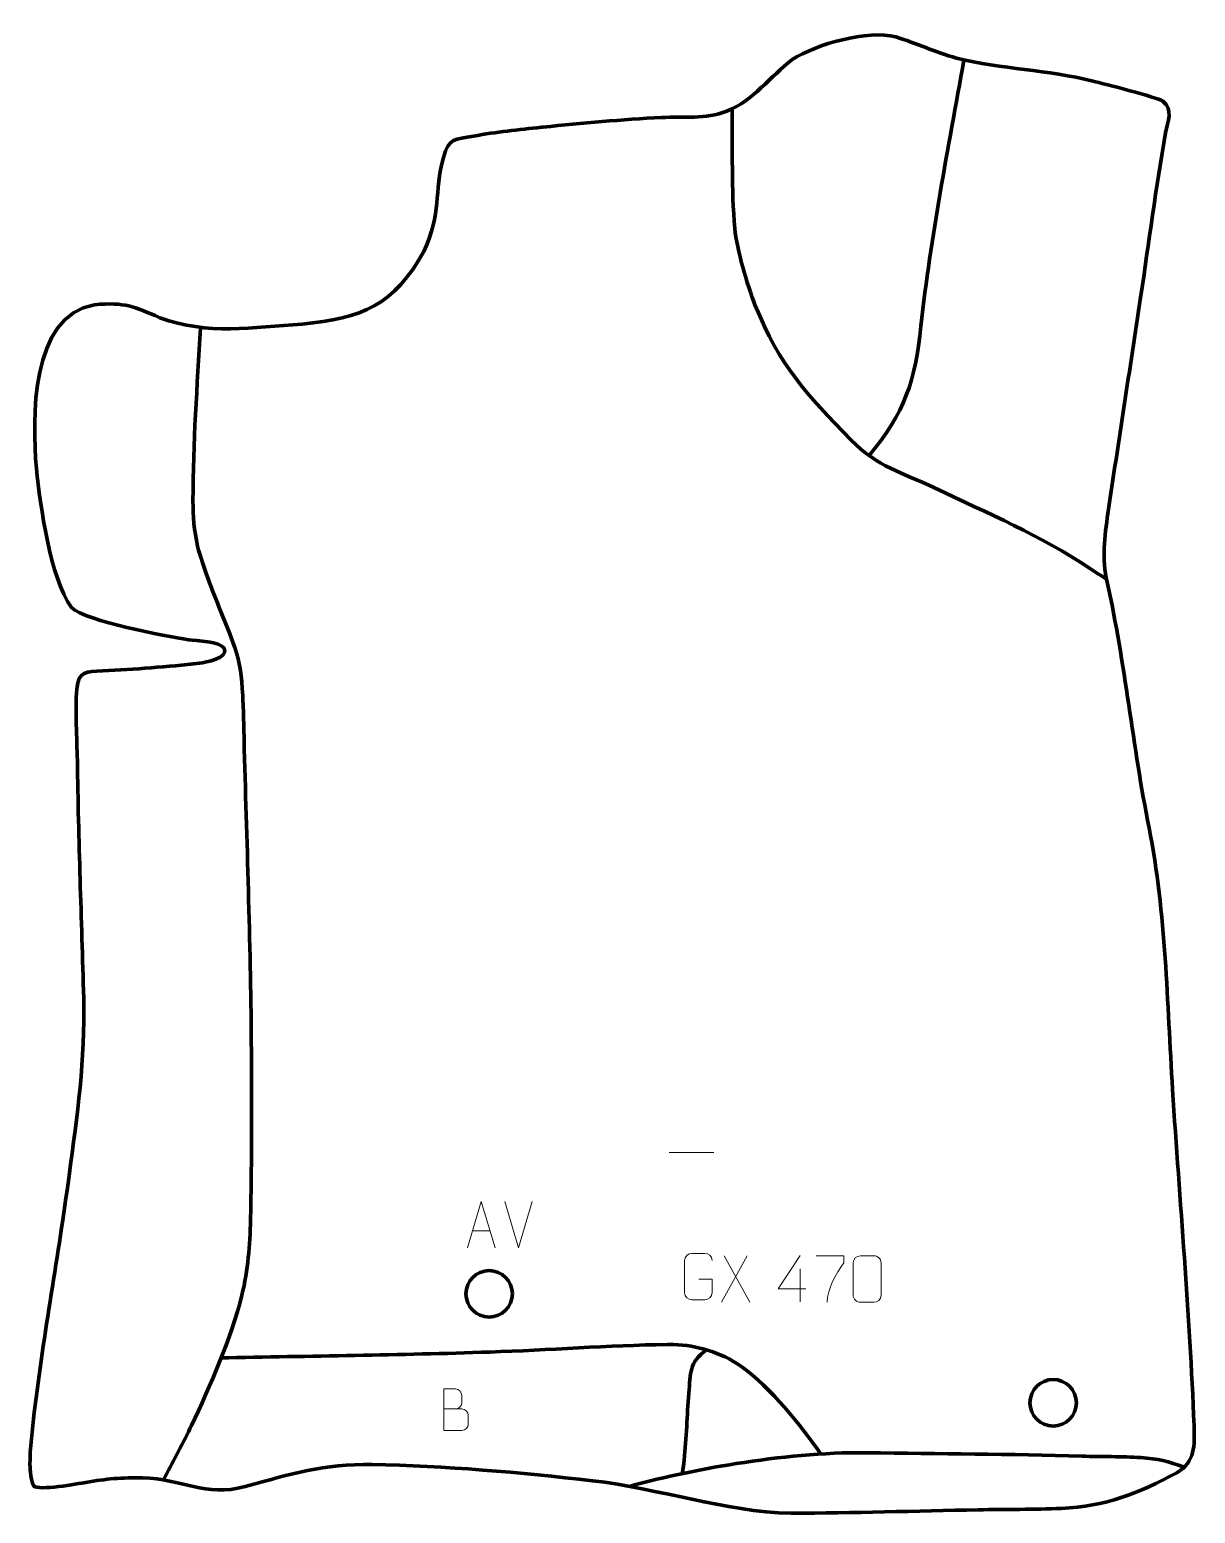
# Model space of a CAD drawing. Header units: millimetres. Extents: x 1055 to 1682, y 155 to 953.
import ezdxf

# ---------------------------------------------------------------- set-up
doc = ezdxf.new("R2010")
doc.units = ezdxf.units.MM
doc.header["$MEASUREMENT"] = 0
doc.layers.add('layer 1', color=7, linetype='Continuous', plot=False)
doc.layers.add('layer 2', color=7, linetype='Continuous')
doc.layers.add('layer 3', color=7, linetype='Continuous')

msp = doc.modelspace()

# ---------------------------------------------------------------- linework, layer by layer
at = {"layer": 'layer 1', "color": 250, "lineweight": 9}
for points in [[(1399.2368, 349.0898), (1399.2368, 349.0898), (1423.2148, 349.0898), (1423.2148, 349.0898)], [(1318.1336, 297.7935), (1318.1336, 297.7935), (1310.8118, 322.7471), (1310.8118, 322.7471)], [(1325.4555, 322.7471), (1325.4555, 322.7471), (1318.1337, 297.7935), (1318.1337, 297.7935)], [(1293.4967, 307.0502), (1293.4967, 307.0502), (1302.9924, 307.0502), (1302.9924, 307.0502)], [(1441.0725, 293.5696), (1441.0725, 293.5696), (1427.3319, 268.6738), (1427.3319, 268.6738)], [(1428.7865, 293.5696), (1428.7865, 293.5696), (1442.5271, 268.6161), (1442.5271, 268.6161)], [(1469.6925, 286.5205), (1469.6925, 286.5205), (1469.6925, 268.8558), (1469.6925, 268.8558)]]:
    msp.add_open_spline(points, degree=3, dxfattribs=at)
for points, knots in [([(1290.7741, 297.8008), (1290.7741, 297.8008), (1298.1451, 322.7543), (1298.1451, 322.7543), (1298.1451, 322.7543), (1298.1451, 322.7543), (1305.715, 297.8008), (1305.715, 297.8008)], [0, 0, 0, 0, 0.33333333, 0.33333333, 0.33333333, 0.33333333, 1, 1, 1, 1]), ([(1415.1773, 280.9355), (1415.1773, 280.9355), (1422.3454, 280.9355), (1422.3454, 280.9355), (1422.3454, 280.9355), (1422.3454, 280.9355), (1422.3454, 273.7674), (1422.3454, 273.7674), (1422.3454, 273.7674), (1422.2057, 271.444), (1420.5285, 269.9644), (1418.3807, 269.9536), (1418.3807, 269.9536), (1416.0489, 269.954), (1413.7169, 269.954), (1411.3854, 269.9536), (1411.3854, 269.9536), (1409.4605, 269.8482), (1407.4883, 271.7327), (1407.4995, 273.75), (1407.4995, 273.75), (1407.4999, 279.5201), (1407.4999, 285.2898), (1407.4995, 291.0591), (1407.4995, 291.0591), (1407.5037, 293.1972), (1409.2505, 294.9164), (1411.4028, 294.903), (1411.4028, 294.903), (1413.7285, 294.903), (1416.0546, 294.903), (1418.3807, 294.903), (1418.3807, 294.903), (1420.3274, 294.9384), (1422.3188, 293.4469), (1422.3454, 291.0092)], [0, 0, 0, 0, 0.1, 0.1, 0.1, 0.1, 0.2, 0.2, 0.2, 0.2, 0.3, 0.3, 0.3, 0.3, 0.4, 0.4, 0.4, 0.4, 0.5, 0.5, 0.5, 0.5, 0.6, 0.6, 0.6, 0.6, 0.7, 0.7, 0.7, 0.7, 0.8, 0.8, 0.8, 0.8, 1, 1, 1, 1]), ([(1472.6366, 275.7594), (1472.6366, 275.7594), (1457.8149, 275.7594), (1457.8149, 275.7594), (1457.8149, 275.7594), (1457.8149, 275.7594), (1469.6925, 293.8299), (1469.6925, 293.8299)], [0, 0, 0, 0, 0.33333333, 0.33333333, 0.33333333, 0.33333333, 1, 1, 1, 1]), ([(1478.2487, 293.5721), (1478.2487, 293.5721), (1493.0648, 293.5721), (1493.0648, 293.5721), (1493.0648, 293.5721), (1493.0645, 292.3225), (1493.0645, 291.0729), (1493.0648, 289.8231), (1493.0648, 289.8231), (1489.0704, 283.826), (1484.1552, 275.9924), (1484.1552, 268.6136)], [0, 0, 0, 0, 0.25, 0.25, 0.25, 0.25, 0.5, 0.5, 0.5, 0.5, 1, 1, 1, 1]), ([(1502.0761, 293.5921), (1504.4422, 293.5921), (1506.8087, 293.5921), (1509.1752, 293.5921), (1509.1752, 293.5921), (1511.1557, 293.6277), (1513.1817, 292.1334), (1513.2088, 289.6913), (1513.2088, 289.6913), (1513.2084, 283.9339), (1513.2084, 278.1761), (1513.2088, 272.4179), (1513.2088, 272.4179), (1513.0667, 270.0903), (1511.3603, 268.608), (1509.1752, 268.5972), (1509.1752, 268.5972), (1506.8028, 268.5976), (1504.4304, 268.5976), (1502.0584, 268.5972), (1502.0584, 268.5972), (1500.0999, 268.4916), (1498.0935, 270.3795), (1498.1049, 272.4005), (1498.1049, 272.4005), (1498.1053, 278.1811), (1498.1053, 283.9614), (1498.1049, 289.7412), (1498.1049, 289.7412), (1498.1092, 291.8832), (1499.8863, 293.6057), (1502.0761, 293.5921)], [0, 0, 0, 0, 0.11111111, 0.11111111, 0.11111111, 0.11111111, 0.22222222, 0.22222222, 0.22222222, 0.22222222, 0.33333333, 0.33333333, 0.33333333, 0.33333333, 0.44444444, 0.44444444, 0.44444444, 0.44444444, 0.55555556, 0.55555556, 0.55555556, 0.55555556, 0.66666667, 0.66666667, 0.66666667, 0.66666667, 0.77777778, 0.77777778, 0.77777778, 0.77777778, 1, 1, 1, 1]), ([(1277.9231, 211.2286), (1281.1821, 211.229), (1284.4415, 211.229), (1287.7012, 211.2286), (1287.7012, 211.2286), (1289.4705, 211.2131), (1291.1934, 209.6581), (1291.1934, 207.8223), (1291.1934, 207.8223), (1291.1931, 206.8115), (1291.1931, 204.0802), (1291.1934, 203.0691), (1291.1934, 203.0691), (1291.2093, 201.405), (1289.828, 199.6012), (1287.7486, 199.6164), (1287.7486, 199.6164), (1284.4886, 199.6167), (1281.2289, 199.6167), (1277.9696, 199.6164), (1277.9696, 199.6164), (1277.9696, 207.0668), (1277.9696, 214.5169), (1277.9696, 221.9667), (1277.9696, 221.9667), (1280.0957, 221.9667), (1282.2221, 221.9667), (1284.3486, 221.9667), (1284.3486, 221.9667), (1285.8541, 221.9825), (1287.7321, 220.2713), (1287.748, 218.5136), (1287.748, 218.5136), (1287.7476, 216.663), (1287.7476, 216.5323), (1287.748, 214.6814), (1287.748, 214.6814), (1287.7634, 212.8308), (1286.1025, 211.2131), (1284.3021, 211.2286)], [0, 0, 0, 0, 0.09090909, 0.09090909, 0.09090909, 0.09090909, 0.18181818, 0.18181818, 0.18181818, 0.18181818, 0.27272727, 0.27272727, 0.27272727, 0.27272727, 0.36363636, 0.36363636, 0.36363636, 0.36363636, 0.45454545, 0.45454545, 0.45454545, 0.45454545, 0.54545455, 0.54545455, 0.54545455, 0.54545455, 0.63636364, 0.63636364, 0.63636364, 0.63636364, 0.72727273, 0.72727273, 0.72727273, 0.72727273, 0.81818182, 0.81818182, 0.81818182, 0.81818182, 1, 1, 1, 1])]:
    msp.add_open_spline(points, degree=3, knots=knots, dxfattribs=at)
at = {"layer": 'layer 2', "color": 142, "lineweight": 200}
for centre, major_axis, ratio in [((1302.3845, 273.1299), (12.503, 0), 0.999992), ((1605.6675, 214.5554), (0, 12.5029), 1)]:
    msp.add_ellipse(centre, major_axis=major_axis, ratio=ratio, dxfattribs=at)
at = {"layer": 'layer 2', "color": 142, "lineweight": 158}
for points, knots in [([(1557.7327, 936.6558), (1549.2279, 888.6809), (1539.8164, 842.0645), (1534.6164, 793.4885), (1534.6164, 793.4885), (1531.3836, 763.879), (1526.0713, 747.23), (1506.7493, 723.9189), (1506.7493, 723.9189), (1506.7493, 723.9189), (1506.162, 723.2105), (1506.162, 723.2105)], [0, 0, 0, 0, 0.25, 0.25, 0.25, 0.25, 0.5, 0.5, 0.5, 0.5, 1, 1, 1, 1]), ([(1433.0008, 910.2951), (1433.3914, 888.9552), (1432.5507, 867.2611), (1434.5067, 846.0138), (1434.5067, 846.0138), (1435.5672, 834.4952), (1441.1636, 815.9401), (1445.3436, 805.0298), (1445.3436, 805.0298), (1458.795, 771.7756), (1472.5815, 757.4949), (1496.9816, 732.2874), (1496.9816, 732.2874), (1512.0549, 717.3092), (1523.5317, 715.3685), (1541.8063, 706.5951), (1541.8063, 706.5951), (1571.2115, 692.5457), (1598.2478, 681.2753), (1625.71, 663.0859), (1625.71, 663.0859), (1628.5853, 661.1814), (1631.4574, 659.2805), (1634.3514, 657.4039)], [0, 0, 0, 0, 0.14285714, 0.14285714, 0.14285714, 0.14285714, 0.28571429, 0.28571429, 0.28571429, 0.28571429, 0.42857143, 0.42857143, 0.42857143, 0.42857143, 0.57142857, 0.57142857, 0.57142857, 0.57142857, 0.71428571, 0.71428571, 0.71428571, 0.71428571, 1, 1, 1, 1]), ([(1147.2592, 792.5036), (1145.3751, 761.5248), (1143.1475, 730.6733), (1143.1396, 699.6127), (1143.1396, 699.6127), (1143.1602, 691.1513), (1143.6551, 683.5634), (1145.6052, 675.2916), (1145.6052, 675.2916), (1148.5801, 663.546), (1153.4903, 651.7146), (1157.9453, 640.4318), (1157.9453, 640.4318), (1165.6856, 620.7527), (1168.6838, 616.6303), (1169.8998, 594.8005), (1169.8998, 594.8005), (1169.8998, 594.8005), (1170.0173, 592.6898), (1170.0173, 592.6898), (1170.0173, 592.6898), (1170.4719, 583.7905), (1170.4973, 574.8586), (1170.7085, 565.9496), (1170.7085, 565.9496), (1172.2701, 511.8679), (1174.1732, 457.8144), (1174.5412, 403.7052), (1174.5412, 403.7052), (1174.569, 398.9331), (1174.5787, 394.1618), (1174.5721, 389.3896), (1174.5721, 389.3896), (1174.5605, 383.6682), (1174.55, 377.9473), (1174.5602, 372.2258), (1174.5602, 372.2258), (1174.5999, 352.8327), (1174.5374, 333.438), (1174.0992, 314.0491), (1174.0992, 314.0491), (1174.0992, 314.0491), (1174.0776, 313.0953), (1174.0776, 313.0953), (1174.0776, 313.0953), (1173.7491, 299.0282), (1172.7595, 286.1391), (1169.4276, 272.4068), (1169.4276, 272.4068), (1163.5207, 248.9898), (1152.491, 223.7976), (1142.1186, 201.9268), (1142.1186, 201.9268), (1142.1186, 201.9268), (1141.8065, 201.2799), (1141.8065, 201.2799), (1141.8065, 201.2799), (1141.8065, 201.2799), (1141.4994, 200.645), (1141.4994, 200.645), (1141.4994, 200.645), (1136.9414, 191.2891), (1132.1358, 182.2684), (1127.2365, 173.1004)], [0, 0, 0, 0, 0.05882353, 0.05882353, 0.05882353, 0.05882353, 0.11764706, 0.11764706, 0.11764706, 0.11764706, 0.17647059, 0.17647059, 0.17647059, 0.17647059, 0.23529412, 0.23529412, 0.23529412, 0.23529412, 0.29411765, 0.29411765, 0.29411765, 0.29411765, 0.35294118, 0.35294118, 0.35294118, 0.35294118, 0.41176471, 0.41176471, 0.41176471, 0.41176471, 0.47058824, 0.47058824, 0.47058824, 0.47058824, 0.52941176, 0.52941176, 0.52941176, 0.52941176, 0.58823529, 0.58823529, 0.58823529, 0.58823529, 0.64705882, 0.64705882, 0.64705882, 0.64705882, 0.70588235, 0.70588235, 0.70588235, 0.70588235, 0.76470588, 0.76470588, 0.76470588, 0.76470588, 0.82352941, 0.82352941, 0.82352941, 0.82352941, 0.88235294, 0.88235294, 0.88235294, 0.88235294, 1, 1, 1, 1]), ([(1157.7111, 238.7083), (1206.0539, 239.6281), (1254.3982, 240.1975), (1302.7251, 241.8293), (1302.7251, 241.8293), (1334.5886, 242.9219), (1366.2883, 245.3987), (1398.1483, 245.9065), (1398.1483, 245.9065), (1398.1483, 245.9065), (1399.0949, 245.9182), (1399.0949, 245.9182), (1399.0949, 245.9182), (1411.9611, 246.0661), (1424.6155, 242.4403), (1435.5895, 235.761), (1435.5895, 235.761), (1450.1288, 226.521), (1467.803, 205.1503), (1477.889, 191.0643), (1477.889, 191.0643), (1478.6397, 190.016), (1479.9136, 188.0643), (1480.6628, 187.015)], [0, 0, 0, 0, 0.14285714, 0.14285714, 0.14285714, 0.14285714, 0.28571429, 0.28571429, 0.28571429, 0.28571429, 0.42857143, 0.42857143, 0.42857143, 0.42857143, 0.57142857, 0.57142857, 0.57142857, 0.57142857, 0.71428571, 0.71428571, 0.71428571, 0.71428571, 1, 1, 1, 1]), ([(1419.3167, 243.0321), (1409.8175, 236.2041), (1410.7197, 230.5415), (1409.7714, 219.653), (1409.7714, 219.653), (1408.7169, 207.5453), (1408.6219, 195.9539), (1407.2153, 183.6997), (1407.2153, 183.6997), (1406.9609, 181.4841), (1406.6826, 179.2767), (1406.3901, 177.066)], [0, 0, 0, 0, 0.25, 0.25, 0.25, 0.25, 0.5, 0.5, 0.5, 0.5, 1, 1, 1, 1]), ([(1378.5048, 169.9408), (1397.4826, 174.8195), (1415.8529, 178.8201), (1435.2283, 181.832), (1435.2283, 181.832), (1458.9128, 185.4881), (1481.664, 187.9347), (1505.6798, 187.7056), (1505.6798, 187.7056), (1544.2931, 186.9998), (1582.7024, 187.0419), (1621.3353, 185.8269), (1621.3353, 185.8269), (1631.6454, 185.5027), (1642.6898, 185.7338), (1652.8338, 185.0416), (1652.8338, 185.0416), (1661.7343, 184.4342), (1667.8422, 183.0746), (1676.1274, 179.9042)], [0, 0, 0, 0, 0.16666667, 0.16666667, 0.16666667, 0.16666667, 0.33333333, 0.33333333, 0.33333333, 0.33333333, 0.5, 0.5, 0.5, 0.5, 0.66666667, 0.66666667, 0.66666667, 0.66666667, 1, 1, 1, 1])]:
    msp.add_open_spline(points, degree=3, knots=knots, dxfattribs=at)
at = {"layer": 'layer 3', "color": 242, "lineweight": 158}
msp.add_open_spline([(1465.4149, 936.9606), (1478.3919, 945.223), (1505.8584, 952.9522), (1520.9997, 949.0688), (1520.9997, 949.0688), (1532.227, 945.7247), (1542.1472, 940.8355), (1553.7763, 937.6653), (1553.7763, 937.6653), (1578.0116, 931.6469), (1602.6221, 931.4493), (1627.1508, 925.2744), (1627.1508, 925.2744), (1633.0453, 923.7832), (1661.4895, 916.6742), (1664.6419, 914.518), (1664.6419, 914.518), (1670.4467, 909.9155), (1667.2981, 903.6484), (1666.1518, 897.4372), (1666.1518, 897.4372), (1660.8713, 868.2895), (1657.1825, 838.328), (1652.745, 808.9655), (1652.745, 808.9655), (1646.8914, 770.2384), (1640.8606, 731.5094), (1635.147, 692.7654), (1635.147, 692.7654), (1633.3351, 680.2236), (1631.7244, 668.3254), (1634.7264, 655.8233), (1634.7264, 655.8233), (1644.5706, 612.1829), (1648.3616, 567.6044), (1657.2934, 523.7929), (1657.2934, 523.7929), (1666.3398, 477.3777), (1666.9684, 429.9976), (1669.9106, 382.9457), (1669.9106, 382.9457), (1673.7369, 322.7537), (1679.156, 262.4757), (1681.4505, 202.2166), (1681.4505, 202.2166), (1681.7363, 191.578), (1682.139, 182.7632), (1672.1551, 176.9522), (1672.1551, 176.9522), (1651.594, 165.8123), (1633.7086, 158.8398), (1610.0947, 157.7573), (1610.0947, 157.7573), (1595.44, 157.0855), (1580.1827, 157.2822), (1565.4268, 157.0065), (1565.4268, 157.0065), (1531.87, 156.3716), (1498.2314, 155.2849), (1464.6786, 155.1021), (1464.6786, 155.1021), (1428.8814, 156.0278), (1393.7768, 168.4871), (1357.9066, 172.6509), (1357.9066, 172.6509), (1319.1717, 177.0658), (1278.4992, 180.6243), (1239.5407, 181.4339), (1239.5407, 181.4339), (1212.9114, 181.4948), (1196.3052, 176.4678), (1171.2235, 169.4761), (1171.2235, 169.4761), (1149.5719, 163.7158), (1137.1451, 173.6172), (1116.0851, 174.1632), (1116.0851, 174.1632), (1104.9316, 174.4524), (1096.3749, 173.5748), (1085.4711, 171.7555), (1085.4711, 171.7555), (1081.3169, 171.0546), (1059.8427, 167.0732), (1057.5238, 169.8395), (1057.5238, 169.8395), (1056.1913, 171.4292), (1055.5293, 179.0119), (1055.4841, 181.2285), (1055.4841, 181.2285), (1055.3119, 189.6663), (1056.9017, 200.6203), (1057.8175, 209.2526), (1057.8175, 209.2526), (1062.753, 251.784), (1070.8955, 294.0461), (1076.4743, 336.6148), (1076.4743, 336.6148), (1080.9885, 369.6365), (1085.1906, 398.5575), (1084.3583, 432.1675), (1084.3583, 432.1675), (1083.1569, 474.8295), (1081.5594, 517.1812), (1080.9487, 559.8881), (1080.9487, 559.8881), (1080.7205, 572.1576), (1079.7284, 586.2975), (1080.6189, 598.3729), (1080.6189, 598.3729), (1081.6406, 608.4086), (1085.7814, 607.5862), (1094.4933, 608.0937), (1094.4933, 608.0937), (1111.651, 609.1306), (1129.5793, 610.1967), (1146.6097, 612.3153), (1146.6097, 612.3153), (1149.7992, 612.712), (1162.5805, 614.9007), (1159.9059, 620.2788), (1159.9059, 620.2788), (1158.0673, 623.9756), (1144.8875, 624.2814), (1140.6727, 624.8807), (1140.6727, 624.8807), (1128.1813, 626.8466), (1085.8442, 634.7489), (1077.7412, 642.1991), (1077.7412, 642.1991), (1066.0804, 658.6762), (1061.1954, 696.4888), (1058.9115, 716.9682), (1058.9115, 716.9682), (1056.7656, 743.5203), (1055.4205, 799.0512), (1090.2534, 805.0468), (1090.2534, 805.0468), (1106.798, 806.4872), (1111.0161, 804.132), (1125.3532, 798.0677), (1125.3532, 798.0677), (1151.151, 788.5894), (1175.2545, 792.7975), (1201.7952, 794.6595), (1201.7952, 794.6595), (1233.9867, 797.7097), (1251.3056, 804.6589), (1267.3993, 834.0723), (1267.3993, 834.0723), (1276.8377, 854.2058), (1272.7589, 865.4221), (1277.7991, 884.2294), (1277.7991, 884.2294), (1280.7058, 895.0758), (1283.9897, 893.8174), (1294.0175, 895.694), (1294.0175, 895.694), (1306.1141, 897.9576), (1318.2469, 899.211), (1330.4772, 900.4489), (1330.4772, 900.4489), (1330.4772, 900.4489), (1331.4261, 900.5449), (1331.4261, 900.5449), (1331.4261, 900.5449), (1352.2125, 902.6653), (1374.1458, 904.6508), (1394.9877, 905.716), (1394.9877, 905.716), (1406.9894, 906.3294), (1418.6683, 904.5734), (1430.1575, 909.1315), (1430.1575, 909.1315), (1444.8609, 915.2622), (1453.2619, 927.4426), (1465.4149, 936.9606)], degree=3, knots=[0, 0, 0, 0, 0.02222222, 0.02222222, 0.02222222, 0.02222222, 0.04444444, 0.04444444, 0.04444444, 0.04444444, 0.06666667, 0.06666667, 0.06666667, 0.06666667, 0.08888889, 0.08888889, 0.08888889, 0.08888889, 0.11111111, 0.11111111, 0.11111111, 0.11111111, 0.13333333, 0.13333333, 0.13333333, 0.13333333, 0.15555556, 0.15555556, 0.15555556, 0.15555556, 0.17777778, 0.17777778, 0.17777778, 0.17777778, 0.2, 0.2, 0.2, 0.2, 0.22222222, 0.22222222, 0.22222222, 0.22222222, 0.24444444, 0.24444444, 0.24444444, 0.24444444, 0.26666667, 0.26666667, 0.26666667, 0.26666667, 0.28888889, 0.28888889, 0.28888889, 0.28888889, 0.31111111, 0.31111111, 0.31111111, 0.31111111, 0.33333333, 0.33333333, 0.33333333, 0.33333333, 0.35555556, 0.35555556, 0.35555556, 0.35555556, 0.37777778, 0.37777778, 0.37777778, 0.37777778, 0.4, 0.4, 0.4, 0.4, 0.42222222, 0.42222222, 0.42222222, 0.42222222, 0.44444444, 0.44444444, 0.44444444, 0.44444444, 0.46666667, 0.46666667, 0.46666667, 0.46666667, 0.48888889, 0.48888889, 0.48888889, 0.48888889, 0.51111111, 0.51111111, 0.51111111, 0.51111111, 0.53333333, 0.53333333, 0.53333333, 0.53333333, 0.55555556, 0.55555556, 0.55555556, 0.55555556, 0.57777778, 0.57777778, 0.57777778, 0.57777778, 0.6, 0.6, 0.6, 0.6, 0.62222222, 0.62222222, 0.62222222, 0.62222222, 0.64444444, 0.64444444, 0.64444444, 0.64444444, 0.66666667, 0.66666667, 0.66666667, 0.66666667, 0.68888889, 0.68888889, 0.68888889, 0.68888889, 0.71111111, 0.71111111, 0.71111111, 0.71111111, 0.73333333, 0.73333333, 0.73333333, 0.73333333, 0.75555556, 0.75555556, 0.75555556, 0.75555556, 0.77777778, 0.77777778, 0.77777778, 0.77777778, 0.8, 0.8, 0.8, 0.8, 0.82222222, 0.82222222, 0.82222222, 0.82222222, 0.84444444, 0.84444444, 0.84444444, 0.84444444, 0.86666667, 0.86666667, 0.86666667, 0.86666667, 0.88888889, 0.88888889, 0.88888889, 0.88888889, 0.91111111, 0.91111111, 0.91111111, 0.91111111, 0.93333333, 0.93333333, 0.93333333, 0.93333333, 0.95555556, 0.95555556, 0.95555556, 0.95555556, 1, 1, 1, 1], dxfattribs=at)

doc.saveas('drawing.dxf')
